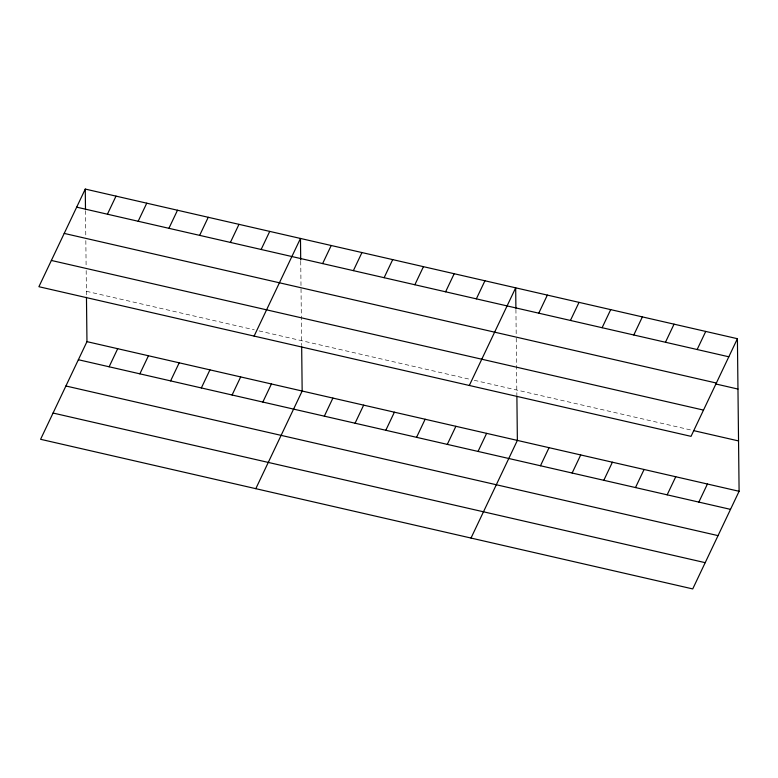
<?xml version="1.0" encoding="UTF-8"?>
<svg xmlns="http://www.w3.org/2000/svg" width="778" height="778" viewBox="0 0 778 778"><rect width="100%" height="100%" fill="white"/><g stroke="black" fill="none" stroke-linecap="round" stroke-linejoin="round"><path stroke-width="0.58" stroke-dasharray="3.89 2.92" d="M86.397 291.303L254.309 329.823M259.035 330.913L469.513 379.207M474.249 380.286L691.613 430.166M515.921 309.411L516.213 335.785M516.232 338.177L516.864 394.854M300.726 261.233L301.008 286.401M301.028 288.803L301.66 345.471M85.502 210.653L85.784 235.822M85.833 240.577L86.115 265.94M86.173 270.55L86.455 296.097"/><path stroke-width="1.17" d="M85.269 189.073L38.9 286.712L691.039 436.351L737.408 338.702L85.269 189.073L85.492 209.447M107.422 214.203L116.01 196.124M138.163 221.263L146.75 203.184M86.465 297.293L86.961 341.649L40.592 439.298L692.731 588.927L739.1 491.288L737.408 338.702M168.914 228.314L177.501 210.235M109.115 366.788L117.702 348.7M199.654 235.364L208.241 217.286M139.865 373.839L148.452 355.76M230.395 242.425L238.982 224.346M170.606 380.889L179.193 362.811M261.145 249.475L269.723 231.397M201.346 387.95L209.934 369.871M254.105 336.096L300.473 238.447L300.707 260.027M232.097 395L240.674 376.922M322.627 263.586L331.214 245.508M262.838 402.051L271.425 383.972M353.377 270.637L361.955 252.558M255.806 488.672L302.165 391.033L301.669 346.677M384.118 277.697L392.705 259.619M324.329 416.162L332.906 398.083M414.859 284.748L423.446 266.669M355.069 423.213L363.657 405.134M445.609 291.799L454.187 273.72M385.81 430.273L394.397 412.194M476.35 298.859L484.937 280.78M416.561 437.324L425.138 419.245M469.309 385.47L515.678 287.831L515.902 308.214M447.301 444.384L455.889 426.295M538.765 313.174L547.352 295.095M478.042 451.435L486.629 433.356M570.439 320.448L579.026 302.37M471.011 538.055L517.37 440.406L516.884 396.051M602.114 327.713L610.701 309.634M540.467 465.759L549.044 447.681M633.798 334.978L642.375 316.899M572.141 473.024L580.719 454.945M665.472 342.252L674.049 324.173M603.816 480.289L612.403 462.21M697.146 349.517L705.734 331.438M635.49 487.563L644.077 469.484M667.164 494.827L675.751 476.749M698.839 502.092L707.426 484.013M76.682 207.152L728.821 356.791M64.214 233.41L716.353 383.039M715.672 383.943L737.962 389.058M51.367 260.455L703.506 410.094M693.957 430.701L738.536 440.931M86.961 341.649L739.1 491.288M78.374 359.728L730.513 509.366M65.906 385.985L718.045 535.624M53.06 413.04L705.199 562.669"/></g></svg>
